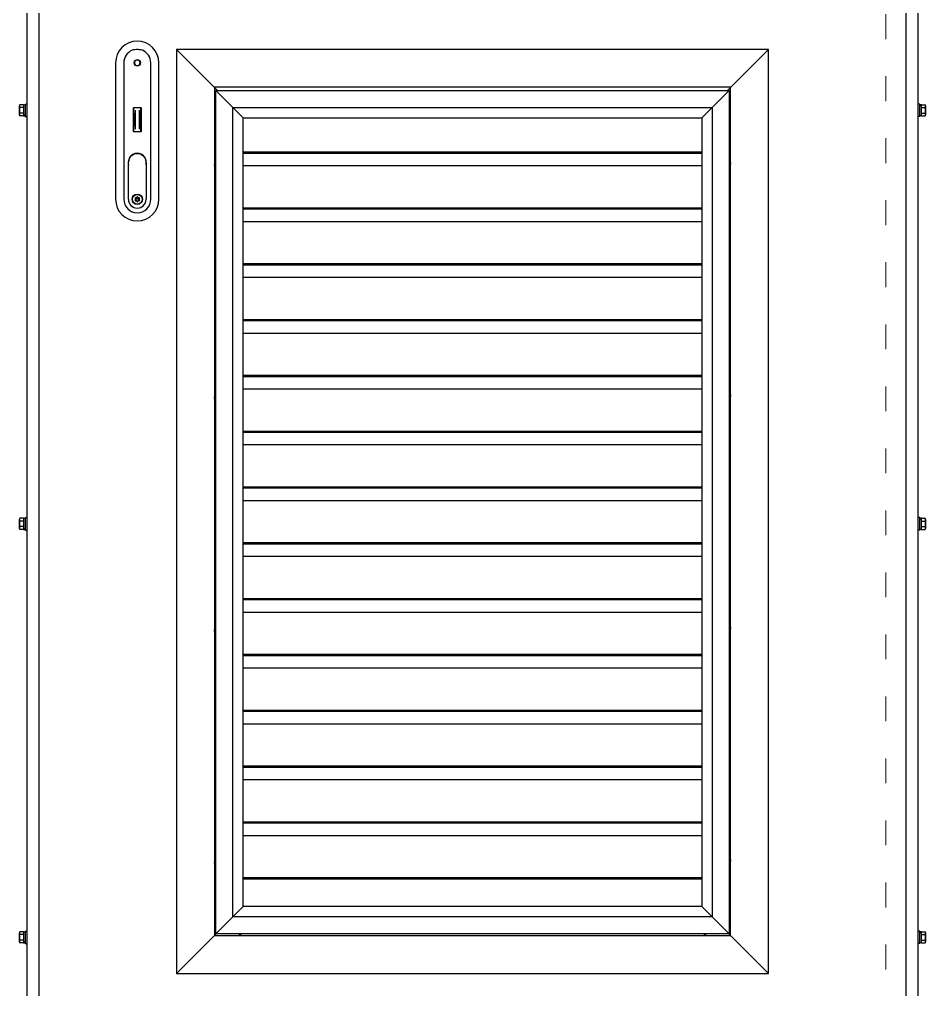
# Model space of a CAD drawing. Header units: millimetres. Extents: x 55614 to 110757, y -66981 to -47484.
# Drawn here: x 77604 to 78485, y -52125 to -51187 of the extents above; entities that cross this region are included whole.
import ezdxf

# ---------------------------------------------------------------- set-up
doc = ezdxf.new("R2010")
doc.units = ezdxf.units.MM
doc.linetypes.add('ACAD_ISO03W100', pattern=[30, 12, -18])
for name, color, linetype in [('2401-00300-M6-16HWMC_0', 7, 'Continuous'), ('2401-00695-M4-16ST_0', 7, 'Continuous'), ('4212-62832_1_0', 7, 'Continuous'), ('4212-73755_1_0', 7, 'Continuous'), ('WATER-PROOF-INNER-DOWN_0', 7, 'Continuous'), ('WATER-PROOF-INNER-SIDE_0', 7, 'Continuous'), ('WATER-PROOF-INNER_0', 7, 'Continuous'), ('WATER-PROOF-OUTER-DOWN_0', 7, 'Continuous'), ('WATER-PROOF-OUTER-SIDE_0', 7, 'Continuous'), ('WSP-0814_1_0', 7, 'Continuous'), ('WSP-0814_3_0', 7, 'Continuous')]:
    doc.layers.add(name, color=color, linetype=linetype)
doc.layers.add('THICK', color=7, linetype='Continuous', lineweight=0)

# ---------------------------------------------------------------- blocks, each defined once
blk = doc.blocks.new('RU67I6756')
at = {"layer": '2401-00300-M6-16HWMC_0', "color": 0, "linetype": 'Continuous'}
for p, q in [((24304.63, 15511.32), (24304.63, 15520.03)), ((24308.63, 15521.03), (24305.15, 15521.03)), ((24308.63, 15518.35), (24305.15, 15518.35)), ((24308.63, 15521.05), (24308.63, 15510.3)), ((24308.63, 15521.05), (24310.28, 15521.05)), ((24310.28, 15521.67), (24310.28, 15509.67)), ((24310.28, 15521.67), (24311.73, 15521.67)), ((25176.18, 15521.67), (25174.73, 15521.67)), ((25176.18, 15509.67), (25176.18, 15521.67)), ((25177.83, 15521.05), (25176.18, 15521.05)), ((25177.83, 15520.62), (25176.18, 15520.62)), ((25177.83, 15520.12), (25176.18, 15520.12)), ((25177.83, 15510.3), (25177.83, 15521.05)), ((25177.83, 15521.03), (25181.31, 15521.03)), ((25177.83, 15518.35), (25181.31, 15518.35)), ((25181.83, 15520.03), (25181.83, 15511.32)), ((24308.63, 15513), (24305.15, 15513)), ((24308.63, 15510.32), (24305.15, 15510.32)), ((24308.63, 15511.22), (24310.28, 15511.22)), ((24308.63, 15510.73), (24310.28, 15510.73)), ((24308.63, 15510.3), (24310.28, 15510.3)), ((24310.28, 15509.67), (24311.73, 15509.67)), ((25176.18, 15509.67), (25174.73, 15509.67)), ((25177.83, 15510.3), (25176.18, 15510.3)), ((25177.83, 15513), (25181.31, 15513)), ((25177.83, 15510.32), (25181.31, 15510.32)), ((24308.63, 15121.03), (24305.15, 15121.03)), ((24308.63, 15121.05), (24308.63, 15110.3)), ((24308.63, 15121.05), (24310.28, 15121.05)), ((24310.28, 15121.67), (24310.28, 15109.67)), ((24310.28, 15121.67), (24311.73, 15121.67)), ((25176.18, 15121.67), (25174.73, 15121.67)), ((25176.18, 15109.67), (25176.18, 15121.67)), ((25177.83, 15121.05), (25176.18, 15121.05)), ((25177.83, 15120.62), (25176.18, 15120.62)), ((25177.83, 15110.3), (25177.83, 15121.05)), ((25177.83, 15121.03), (25181.31, 15121.03)), ((24304.63, 15111.32), (24304.63, 15120.03)), ((24308.63, 15118.35), (24305.15, 15118.35)), ((24308.63, 15113), (24305.15, 15113)), ((24308.63, 15111.22), (24310.28, 15111.22)), ((25177.83, 15120.12), (25176.18, 15120.12)), ((25177.83, 15118.35), (25181.31, 15118.35)), ((25177.83, 15113), (25181.31, 15113)), ((25181.83, 15120.03), (25181.83, 15111.32)), ((24308.63, 15110.32), (24305.15, 15110.32)), ((24308.63, 15110.73), (24310.28, 15110.73)), ((24308.63, 15110.3), (24310.28, 15110.3)), ((24310.28, 15109.67), (24311.73, 15109.67)), ((25176.18, 15109.67), (25174.73, 15109.67)), ((25177.83, 15110.3), (25176.18, 15110.3)), ((25177.83, 15110.32), (25181.31, 15110.32)), ((24304.63, 14711.32), (24304.63, 14720.03)), ((24308.63, 14721.03), (24305.15, 14721.03)), ((24308.63, 14718.35), (24305.15, 14718.35)), ((24308.63, 14721.05), (24310.28, 14721.05)), ((24308.63, 14721.05), (24308.63, 14710.3)), ((24310.28, 14721.67), (24311.73, 14721.67)), ((24310.28, 14721.67), (24310.28, 14709.67)), ((25176.18, 14721.67), (25174.73, 14721.67)), ((25176.18, 14709.67), (25176.18, 14721.67)), ((25177.83, 14721.05), (25176.18, 14721.05)), ((25177.83, 14720.62), (25176.18, 14720.62)), ((25177.83, 14720.12), (25176.18, 14720.12)), ((25177.83, 14710.3), (25177.83, 14721.05)), ((25177.83, 14721.03), (25181.31, 14721.03)), ((25177.83, 14718.35), (25181.31, 14718.35)), ((25181.83, 14720.03), (25181.83, 14711.32)), ((24308.63, 14713), (24305.15, 14713)), ((24308.63, 14710.32), (24305.15, 14710.32)), ((24308.63, 14711.22), (24310.28, 14711.22)), ((24308.63, 14710.73), (24310.28, 14710.73)), ((24308.63, 14710.3), (24310.28, 14710.3)), ((24310.28, 14709.67), (24311.73, 14709.67)), ((25176.18, 14709.67), (25174.73, 14709.67)), ((25177.83, 14710.3), (25176.18, 14710.3)), ((25177.83, 14713), (25181.31, 14713)), ((25177.83, 14710.32), (25181.31, 14710.32))]:
    blk.add_line(p, q, dxfattribs=at)
for centre, start, end in [((24305.85, 15520.03), 124.94801, 180), ((25180.61, 15520.03), 0, 55.05199), ((24305.85, 15511.32), 180, 235.05199), ((25180.61, 15511.32), 304.94801, 0), ((24305.85, 15120.03), 124.94801, 180), ((25180.61, 15120.03), 0, 55.05199), ((24305.85, 15111.32), 180, 235.05199), ((25180.61, 15111.32), 304.94801, 0), ((24305.85, 14720.03), 124.94801, 180), ((25180.61, 14720.03), 0, 55.05199), ((24305.85, 14711.32), 180, 235.05199), ((25180.61, 14711.32), 304.94801, 0)]:
    blk.add_arc(centre, 1.22, start, end, dxfattribs=at)
for points, knots in [([(24305.15, 15521.03), (24305.04, 15520.95), (24304.85, 15520.75), (24304.68, 15520.28), (24304.65, 15519.69), (24304.68, 15519.1), (24304.85, 15518.63), (24305.04, 15518.43), (24305.15, 15518.35)], [0, 0, 0, 0, 0.14349, 0.266269, 0.5, 0.733731, 0.856508, 1, 1, 1, 1]), ([(24305.15, 15518.35), (24304.89, 15517.98), (24304.68, 15517.04), (24304.65, 15515.67), (24304.68, 15514.31), (24304.89, 15513.37), (24305.15, 15513)], [0, 0, 0, 0, 0.248888, 0.499999, 0.75111, 1, 1, 1, 1]), ([(25181.31, 15518.35), (25181.43, 15518.43), (25181.61, 15518.63), (25181.78, 15519.1), (25181.81, 15519.69), (25181.78, 15520.28), (25181.61, 15520.75), (25181.43, 15520.95), (25181.31, 15521.03)], [0, 0, 0, 0, 0.143491, 0.266268, 0.499999, 0.733731, 0.856509, 1, 1, 1, 1]), ([(25181.31, 15513), (25181.58, 15513.37), (25181.78, 15514.31), (25181.81, 15515.67), (25181.78, 15517.04), (25181.58, 15517.98), (25181.31, 15518.35)], [0, 0, 0, 0, 0.248888, 0.499999, 0.75111, 1, 1, 1, 1]), ([(24305.15, 15513), (24305.04, 15512.92), (24304.85, 15512.71), (24304.68, 15512.24), (24304.65, 15511.66), (24304.68, 15511.07), (24304.85, 15510.6), (24305.04, 15510.4), (24305.15, 15510.32)], [0, 0, 0, 0, 0.143491, 0.266268, 0.499999, 0.733731, 0.856509, 1, 1, 1, 1]), ([(25181.31, 15510.32), (25181.43, 15510.4), (25181.61, 15510.6), (25181.78, 15511.07), (25181.81, 15511.66), (25181.78, 15512.24), (25181.61, 15512.71), (25181.43, 15512.92), (25181.31, 15513)], [0, 0, 0, 0, 0.14349, 0.266269, 0.5, 0.733731, 0.856508, 1, 1, 1, 1]), ([(24305.15, 15121.03), (24305.04, 15120.95), (24304.85, 15120.75), (24304.68, 15120.28), (24304.65, 15119.69), (24304.68, 15119.1), (24304.85, 15118.63), (24305.04, 15118.43), (24305.15, 15118.35)], [0, 0, 0, 0, 0.14349, 0.266269, 0.5, 0.733731, 0.856508, 1, 1, 1, 1]), ([(25181.31, 15118.35), (25181.43, 15118.43), (25181.61, 15118.63), (25181.78, 15119.1), (25181.81, 15119.69), (25181.78, 15120.28), (25181.61, 15120.75), (25181.43, 15120.95), (25181.31, 15121.03)], [0, 0, 0, 0, 0.143491, 0.266268, 0.499999, 0.733731, 0.856509, 1, 1, 1, 1]), ([(24305.15, 15118.35), (24304.89, 15117.98), (24304.68, 15117.04), (24304.65, 15115.67), (24304.68, 15114.31), (24304.89, 15113.37), (24305.15, 15113)], [0, 0, 0, 0, 0.248888, 0.499999, 0.75111, 1, 1, 1, 1]), ([(24305.15, 15113), (24305.04, 15112.92), (24304.85, 15112.71), (24304.68, 15112.24), (24304.65, 15111.66), (24304.68, 15111.07), (24304.85, 15110.6), (24305.04, 15110.4), (24305.15, 15110.32)], [0, 0, 0, 0, 0.143491, 0.266268, 0.499999, 0.733731, 0.856509, 1, 1, 1, 1]), ([(25181.31, 15113), (25181.58, 15113.37), (25181.78, 15114.31), (25181.81, 15115.67), (25181.78, 15117.04), (25181.58, 15117.98), (25181.31, 15118.35)], [0, 0, 0, 0, 0.248888, 0.499999, 0.75111, 1, 1, 1, 1]), ([(25181.31, 15110.32), (25181.43, 15110.4), (25181.61, 15110.6), (25181.78, 15111.07), (25181.81, 15111.66), (25181.78, 15112.24), (25181.61, 15112.71), (25181.43, 15112.92), (25181.31, 15113)], [0, 0, 0, 0, 0.14349, 0.266269, 0.5, 0.733731, 0.856508, 1, 1, 1, 1]), ([(24305.15, 14721.03), (24305.04, 14720.95), (24304.85, 14720.75), (24304.68, 14720.28), (24304.65, 14719.69), (24304.68, 14719.1), (24304.85, 14718.63), (24305.04, 14718.43), (24305.15, 14718.35)], [0, 0, 0, 0, 0.14349, 0.266269, 0.5, 0.733731, 0.856508, 1, 1, 1, 1]), ([(24305.15, 14718.35), (24304.89, 14717.98), (24304.68, 14717.04), (24304.65, 14715.67), (24304.68, 14714.31), (24304.89, 14713.37), (24305.15, 14713)], [0, 0, 0, 0, 0.248888, 0.499999, 0.75111, 1, 1, 1, 1]), ([(25181.31, 14718.35), (25181.43, 14718.43), (25181.61, 14718.63), (25181.78, 14719.1), (25181.81, 14719.69), (25181.78, 14720.28), (25181.61, 14720.75), (25181.43, 14720.95), (25181.31, 14721.03)], [0, 0, 0, 0, 0.143491, 0.266268, 0.499999, 0.733731, 0.856509, 1, 1, 1, 1]), ([(25181.31, 14713), (25181.58, 14713.37), (25181.78, 14714.31), (25181.81, 14715.67), (25181.78, 14717.04), (25181.58, 14717.98), (25181.31, 14718.35)], [0, 0, 0, 0, 0.248888, 0.499999, 0.75111, 1, 1, 1, 1]), ([(24305.15, 14713), (24305.04, 14712.92), (24304.85, 14712.71), (24304.68, 14712.24), (24304.65, 14711.66), (24304.68, 14711.07), (24304.85, 14710.6), (24305.04, 14710.4), (24305.15, 14710.32)], [0, 0, 0, 0, 0.143491, 0.266268, 0.499999, 0.733731, 0.856509, 1, 1, 1, 1]), ([(25181.31, 14710.32), (25181.43, 14710.4), (25181.61, 14710.6), (25181.78, 14711.07), (25181.81, 14711.66), (25181.78, 14712.24), (25181.61, 14712.71), (25181.43, 14712.92), (25181.31, 14713)], [0, 0, 0, 0, 0.14349, 0.266269, 0.5, 0.733731, 0.856508, 1, 1, 1, 1])]:
    blk.add_open_spline(points, degree=3, knots=knots, dxfattribs=at)
at = {"layer": '2401-00695-M4-16ST_0', "color": 0, "linetype": 'Continuous'}
for p, q in [((24494.03, 15465.44), (24494.03, 15465.32)), ((24494.1, 15463.38), (24494.1, 15461.71)), ((24992.37, 15463.97), (24992.37, 15465.64)), ((24992.43, 15462.09), (24992.43, 15461.85)), ((24494.03, 15240.44), (24494.03, 15240.32)), ((24494.1, 15238.38), (24494.1, 15236.71)), ((24992.37, 15238.97), (24992.37, 15240.64)), ((24992.43, 15237.09), (24992.43, 15236.85)), ((24494.03, 15015.44), (24494.03, 15015.32)), ((24494.1, 15013.38), (24494.1, 15011.71)), ((24992.37, 15013.97), (24992.37, 15015.64)), ((24992.43, 15012.09), (24992.43, 15011.85)), ((24494.03, 14790.44), (24494.03, 14790.32)), ((24494.1, 14788.38), (24494.1, 14786.71)), ((24992.37, 14788.97), (24992.37, 14790.64)), ((24992.43, 14787.09), (24992.43, 14786.85)), ((24517.93, 14718.88), (24517.93, 14718.63)), ((24518.6, 14718.97), (24518.6, 14718.49)), ((24967.93, 14718.88), (24967.93, 14718.63)), ((24968.6, 14718.97), (24968.6, 14718.49))]:
    blk.add_line(p, q, dxfattribs=at)
for centre in [(24493.73, 15463.67), (24992.73, 15463.67), (24493.73, 15238.67), (24992.73, 15238.67), (24493.73, 15013.67), (24992.73, 15013.67), (24493.73, 14788.67), (24992.73, 14788.67)]:
    blk.add_circle(centre, 0.2, dxfattribs=at)
for centre, start, end in [((24493.73, 15463.67), 59.87498, 98.63478), ((24493.73, 15463.67), 261.34018, 300.004), ((24992.73, 15463.67), 81.34334, 120.00776), ((24992.73, 15463.67), 239.86526, 278.63487), ((24493.73, 15238.67), 59.87498, 98.63478), ((24493.73, 15238.67), 261.34018, 300.004), ((24992.73, 15238.67), 81.34334, 120.00776), ((24992.73, 15238.67), 239.86526, 278.63487), ((24493.73, 15013.67), 59.87498, 98.63478), ((24493.73, 15013.67), 261.34018, 300.004), ((24992.73, 15013.67), 81.34334, 120.00776), ((24992.73, 15013.67), 239.86526, 278.63487), ((24493.73, 14788.67), 59.87498, 98.63478), ((24493.73, 14788.67), 261.34018, 300.004), ((24992.73, 14788.67), 81.34334, 120.00776), ((24992.73, 14788.67), 239.86526, 278.63487), ((24518.23, 14720.46), 228.10109, 309.19497), ((24968.23, 14720.46), 228.10109, 309.19497)]:
    blk.add_arc(centre, 2, start, end, dxfattribs=at)
for points, knots in [([(24493.73, 15464.49), (24493.71, 15464.46), (24493.63, 15464.3), (24493.53, 15464.15), (24493.43, 15464.04)], [0, 0, 0, 0, 0.201768, 1, 1, 1, 1]), ([(24493.43, 15462.09), (24493.44, 15462.15), (24493.51, 15462.42), (24493.62, 15462.67), (24493.73, 15462.86)], [0, 0, 0, 0, 0.194813, 1, 1, 1, 1]), ([(24493.66, 15461.68), (24493.61, 15461.68), (24493.5, 15461.7), (24493.44, 15461.8), (24493.43, 15461.85)], [0, 0, 0, 0, 0.518556, 1, 1, 1, 1]), ([(24494.03, 15465.32), (24494.02, 15465.19), (24493.94, 15464.91), (24493.81, 15464.64), (24493.73, 15464.49)], [0, 0, 0, 0, 0.414722, 1, 1, 1, 1]), ([(24493.73, 15462.86), (24493.75, 15462.9), (24493.85, 15463.08), (24493.97, 15463.26), (24494.1, 15463.38)], [0, 0, 0, 0, 0.192336, 1, 1, 1, 1]), ([(24493.79, 15465.67), (24493.85, 15465.67), (24493.98, 15465.63), (24494.02, 15465.5), (24494.03, 15465.44)], [0, 0, 0, 0, 0.502949, 1, 1, 1, 1]), ([(24494.1, 15463.38), (24494.16, 15463.35), (24494.38, 15463.26), (24494.59, 15463.15), (24494.73, 15463.06)], [0, 0, 0, 0, 0.280836, 1, 1, 1, 1]), ([(24991.73, 15464.29), (24991.77, 15464.27), (24991.98, 15464.14), (24992.19, 15464.04), (24992.37, 15463.97)], [0, 0, 0, 0, 0.220892, 1, 1, 1, 1]), ([(24992.73, 15464.49), (24992.71, 15464.45), (24992.61, 15464.27), (24992.49, 15464.09), (24992.37, 15463.97)], [0, 0, 0, 0, 0.192322, 1, 1, 1, 1]), ([(24992.43, 15462.09), (24992.44, 15462.15), (24992.51, 15462.42), (24992.62, 15462.67), (24992.73, 15462.86)], [0, 0, 0, 0, 0.194813, 1, 1, 1, 1]), ([(24992.66, 15461.68), (24992.61, 15461.68), (24992.5, 15461.7), (24992.44, 15461.8), (24992.43, 15461.85)], [0, 0, 0, 0, 0.518556, 1, 1, 1, 1]), ([(24993.03, 15465.32), (24993.02, 15465.19), (24992.94, 15464.91), (24992.81, 15464.64), (24992.73, 15464.49)], [0, 0, 0, 0, 0.414722, 1, 1, 1, 1]), ([(24992.73, 15462.86), (24992.75, 15462.9), (24992.84, 15463.05), (24992.93, 15463.2), (24993.03, 15463.31)], [0, 0, 0, 0, 0.201734, 1, 1, 1, 1]), ([(24992.79, 15465.67), (24992.85, 15465.67), (24992.98, 15465.63), (24993.02, 15465.5), (24993.03, 15465.44)], [0, 0, 0, 0, 0.502949, 1, 1, 1, 1]), ([(24493.73, 15239.49), (24493.71, 15239.46), (24493.63, 15239.3), (24493.53, 15239.15), (24493.43, 15239.04)], [0, 0, 0, 0, 0.201768, 1, 1, 1, 1]), ([(24493.43, 15237.09), (24493.44, 15237.15), (24493.51, 15237.42), (24493.62, 15237.67), (24493.73, 15237.86)], [0, 0, 0, 0, 0.194813, 1, 1, 1, 1]), ([(24493.66, 15236.68), (24493.61, 15236.68), (24493.5, 15236.7), (24493.44, 15236.8), (24493.43, 15236.85)], [0, 0, 0, 0, 0.518556, 1, 1, 1, 1]), ([(24494.03, 15240.32), (24494.02, 15240.19), (24493.94, 15239.91), (24493.81, 15239.64), (24493.73, 15239.49)], [0, 0, 0, 0, 0.414722, 1, 1, 1, 1]), ([(24493.73, 15237.86), (24493.75, 15237.9), (24493.85, 15238.08), (24493.97, 15238.26), (24494.1, 15238.38)], [0, 0, 0, 0, 0.192336, 1, 1, 1, 1]), ([(24493.79, 15240.67), (24493.85, 15240.67), (24493.98, 15240.63), (24494.02, 15240.5), (24494.03, 15240.44)], [0, 0, 0, 0, 0.502949, 1, 1, 1, 1]), ([(24494.1, 15238.38), (24494.16, 15238.35), (24494.38, 15238.26), (24494.59, 15238.15), (24494.73, 15238.06)], [0, 0, 0, 0, 0.280836, 1, 1, 1, 1]), ([(24991.73, 15239.29), (24991.77, 15239.27), (24991.98, 15239.14), (24992.19, 15239.04), (24992.37, 15238.97)], [0, 0, 0, 0, 0.220892, 1, 1, 1, 1]), ([(24992.73, 15239.49), (24992.71, 15239.45), (24992.61, 15239.27), (24992.49, 15239.09), (24992.37, 15238.97)], [0, 0, 0, 0, 0.192322, 1, 1, 1, 1]), ([(24992.43, 15237.09), (24992.44, 15237.15), (24992.51, 15237.42), (24992.62, 15237.67), (24992.73, 15237.86)], [0, 0, 0, 0, 0.194813, 1, 1, 1, 1]), ([(24992.66, 15236.68), (24992.61, 15236.68), (24992.5, 15236.7), (24992.44, 15236.8), (24992.43, 15236.85)], [0, 0, 0, 0, 0.518556, 1, 1, 1, 1]), ([(24993.03, 15240.32), (24993.02, 15240.19), (24992.94, 15239.91), (24992.81, 15239.64), (24992.73, 15239.49)], [0, 0, 0, 0, 0.414722, 1, 1, 1, 1]), ([(24992.73, 15237.86), (24992.75, 15237.9), (24992.84, 15238.05), (24992.93, 15238.2), (24993.03, 15238.31)], [0, 0, 0, 0, 0.201734, 1, 1, 1, 1]), ([(24992.79, 15240.67), (24992.85, 15240.67), (24992.98, 15240.63), (24993.02, 15240.5), (24993.03, 15240.44)], [0, 0, 0, 0, 0.502949, 1, 1, 1, 1]), ([(24493.73, 15014.49), (24493.71, 15014.46), (24493.63, 15014.3), (24493.53, 15014.15), (24493.43, 15014.04)], [0, 0, 0, 0, 0.201768, 1, 1, 1, 1]), ([(24493.43, 15012.09), (24493.44, 15012.15), (24493.51, 15012.42), (24493.62, 15012.67), (24493.73, 15012.86)], [0, 0, 0, 0, 0.194813, 1, 1, 1, 1]), ([(24493.66, 15011.68), (24493.61, 15011.68), (24493.5, 15011.7), (24493.44, 15011.8), (24493.43, 15011.85)], [0, 0, 0, 0, 0.518556, 1, 1, 1, 1]), ([(24494.03, 15015.32), (24494.02, 15015.19), (24493.94, 15014.91), (24493.81, 15014.64), (24493.73, 15014.49)], [0, 0, 0, 0, 0.414722, 1, 1, 1, 1]), ([(24493.73, 15012.86), (24493.75, 15012.9), (24493.85, 15013.08), (24493.97, 15013.26), (24494.1, 15013.38)], [0, 0, 0, 0, 0.192336, 1, 1, 1, 1]), ([(24493.79, 15015.67), (24493.85, 15015.67), (24493.98, 15015.63), (24494.02, 15015.5), (24494.03, 15015.44)], [0, 0, 0, 0, 0.502949, 1, 1, 1, 1]), ([(24494.1, 15013.38), (24494.16, 15013.35), (24494.38, 15013.26), (24494.59, 15013.15), (24494.73, 15013.06)], [0, 0, 0, 0, 0.280836, 1, 1, 1, 1]), ([(24991.73, 15014.29), (24991.77, 15014.27), (24991.98, 15014.14), (24992.19, 15014.04), (24992.37, 15013.97)], [0, 0, 0, 0, 0.220892, 1, 1, 1, 1]), ([(24992.73, 15014.49), (24992.71, 15014.45), (24992.61, 15014.27), (24992.49, 15014.09), (24992.37, 15013.97)], [0, 0, 0, 0, 0.192322, 1, 1, 1, 1]), ([(24992.43, 15012.09), (24992.44, 15012.15), (24992.51, 15012.42), (24992.62, 15012.67), (24992.73, 15012.86)], [0, 0, 0, 0, 0.194813, 1, 1, 1, 1]), ([(24992.66, 15011.68), (24992.61, 15011.68), (24992.5, 15011.7), (24992.44, 15011.8), (24992.43, 15011.85)], [0, 0, 0, 0, 0.518556, 1, 1, 1, 1]), ([(24993.03, 15015.32), (24993.02, 15015.19), (24992.94, 15014.91), (24992.81, 15014.64), (24992.73, 15014.49)], [0, 0, 0, 0, 0.414722, 1, 1, 1, 1]), ([(24992.73, 15012.86), (24992.75, 15012.9), (24992.84, 15013.05), (24992.93, 15013.2), (24993.03, 15013.31)], [0, 0, 0, 0, 0.201734, 1, 1, 1, 1]), ([(24992.79, 15015.67), (24992.85, 15015.67), (24992.98, 15015.63), (24993.02, 15015.5), (24993.03, 15015.44)], [0, 0, 0, 0, 0.502949, 1, 1, 1, 1]), ([(24493.73, 14789.49), (24493.71, 14789.46), (24493.63, 14789.3), (24493.53, 14789.15), (24493.43, 14789.04)], [0, 0, 0, 0, 0.201768, 1, 1, 1, 1]), ([(24493.43, 14787.09), (24493.44, 14787.15), (24493.51, 14787.42), (24493.62, 14787.67), (24493.73, 14787.86)], [0, 0, 0, 0, 0.194813, 1, 1, 1, 1]), ([(24493.66, 14786.68), (24493.61, 14786.68), (24493.5, 14786.7), (24493.44, 14786.8), (24493.43, 14786.85)], [0, 0, 0, 0, 0.518556, 1, 1, 1, 1]), ([(24494.03, 14790.32), (24494.02, 14790.19), (24493.94, 14789.91), (24493.81, 14789.64), (24493.73, 14789.49)], [0, 0, 0, 0, 0.414722, 1, 1, 1, 1]), ([(24493.73, 14787.86), (24493.75, 14787.9), (24493.85, 14788.08), (24493.97, 14788.26), (24494.1, 14788.38)], [0, 0, 0, 0, 0.192336, 1, 1, 1, 1]), ([(24493.79, 14790.67), (24493.85, 14790.67), (24493.98, 14790.63), (24494.02, 14790.5), (24494.03, 14790.44)], [0, 0, 0, 0, 0.502949, 1, 1, 1, 1]), ([(24494.1, 14788.38), (24494.16, 14788.35), (24494.38, 14788.26), (24494.59, 14788.15), (24494.73, 14788.06)], [0, 0, 0, 0, 0.280836, 1, 1, 1, 1]), ([(24991.73, 14789.29), (24991.77, 14789.27), (24991.98, 14789.14), (24992.19, 14789.04), (24992.37, 14788.97)], [0, 0, 0, 0, 0.220892, 1, 1, 1, 1]), ([(24992.73, 14789.49), (24992.71, 14789.45), (24992.61, 14789.27), (24992.49, 14789.09), (24992.37, 14788.97)], [0, 0, 0, 0, 0.192322, 1, 1, 1, 1]), ([(24992.43, 14787.09), (24992.44, 14787.15), (24992.51, 14787.42), (24992.62, 14787.67), (24992.73, 14787.86)], [0, 0, 0, 0, 0.194813, 1, 1, 1, 1]), ([(24992.66, 14786.68), (24992.61, 14786.68), (24992.5, 14786.7), (24992.44, 14786.8), (24992.43, 14786.85)], [0, 0, 0, 0, 0.518556, 1, 1, 1, 1]), ([(24993.03, 14790.32), (24993.02, 14790.19), (24992.94, 14789.91), (24992.81, 14789.64), (24992.73, 14789.49)], [0, 0, 0, 0, 0.414722, 1, 1, 1, 1]), ([(24992.73, 14787.86), (24992.75, 14787.9), (24992.84, 14788.05), (24992.93, 14788.2), (24993.03, 14788.31)], [0, 0, 0, 0, 0.201734, 1, 1, 1, 1]), ([(24992.79, 14790.67), (24992.85, 14790.67), (24992.98, 14790.63), (24993.02, 14790.5), (24993.03, 14790.44)], [0, 0, 0, 0, 0.502949, 1, 1, 1, 1]), ([(24518.16, 14718.46), (24518.11, 14718.46), (24518, 14718.49), (24517.94, 14718.59), (24517.93, 14718.63)], [0, 0, 0, 0, 0.518556, 1, 1, 1, 1]), ([(24968.16, 14718.46), (24968.11, 14718.46), (24968, 14718.49), (24967.94, 14718.59), (24967.93, 14718.63)], [0, 0, 0, 0, 0.518556, 1, 1, 1, 1])]:
    blk.add_open_spline(points, degree=3, knots=knots, dxfattribs=at)
for points in [[(24517.93, 14718.88), (24517.94, 14718.91), (24517.94, 14718.94), (24517.95, 14718.97)], [(24967.93, 14718.88), (24967.94, 14718.91), (24967.94, 14718.94), (24967.95, 14718.97)]]:
    blk.add_open_spline(points, degree=3, dxfattribs=at)
at = {"layer": '4212-62832_1_0', "color": 0, "linetype": 'Continuous'}
for p, q in [((24323.73, 14590.67), (24323.73, 16665.67)), ((25162.73, 16665.67), (25162.73, 14590.67))]:
    blk.add_line(p, q, dxfattribs=at)
at = {"layer": '4212-73755_1_0', "color": 0, "linetype": 'Continuous'}
for p, q in [((24311.73, 15641.67), (24311.73, 14590.17)), ((25174.73, 14590.17), (25174.73, 15641.67))]:
    blk.add_line(p, q, dxfattribs=at)
at = {"layer": 'WATER-PROOF-INNER-DOWN_0', "color": 0, "linetype": 'Continuous'}
for p, q in [((24494.73, 15534.97), (24511.33, 15518.37)), ((24494.73, 15534.97), (24991.73, 15534.97)), ((24975.13, 15518.37), (24991.73, 15534.97)), ((24511.33, 15518.37), (24975.13, 15518.37)), ((24511.43, 15518.27), (24521.33, 15508.37)), ((24965.13, 15508.37), (24975.03, 15518.27)), ((24521.33, 15508.37), (24965.13, 15508.37)), ((24511.43, 14735.68), (24521.33, 14745.57)), ((24965.13, 14745.57), (24521.33, 14745.57)), ((24965.13, 14745.57), (24975.03, 14735.68)), ((24494.73, 14718.97), (24511.33, 14735.57)), ((24975.13, 14735.57), (24511.33, 14735.57)), ((24975.13, 14735.57), (24991.73, 14718.97)), ((24991.73, 14718.97), (24494.73, 14718.97))]:
    blk.add_line(p, q, dxfattribs=at)
at = {"layer": 'WATER-PROOF-INNER-SIDE_0', "color": 0, "linetype": 'Continuous'}
for p, q in [((24494.73, 14718.97), (24494.73, 15534.97)), ((24494.73, 15534.97), (24511.33, 15518.37)), ((24975.13, 15518.37), (24991.73, 15534.97)), ((24991.73, 15534.97), (24991.73, 14718.97)), ((24511.33, 14735.57), (24511.33, 15518.37)), ((24511.37, 15518.33), (24521.33, 15508.37)), ((24965.13, 15508.37), (24975.09, 15518.33)), ((24975.13, 15518.37), (24975.13, 14735.57)), ((24521.33, 14745.57), (24521.33, 15508.37)), ((24965.13, 15508.37), (24965.13, 14745.57)), ((24511.37, 14735.62), (24521.33, 14745.57)), ((24965.13, 14745.57), (24975.09, 14735.62)), ((24494.73, 14718.97), (24511.33, 14735.57)), ((24975.13, 14735.57), (24991.73, 14718.97))]:
    blk.add_line(p, q, dxfattribs=at)
at = {"layer": 'WATER-PROOF-INNER_0', "color": 0, "linetype": 'Continuous'}
for p, q in [((24521.33, 15475.48), (24965.13, 15475.48)), ((24521.33, 15474.37), (24965.13, 15474.37)), ((24521.33, 15462.29), (24965.13, 15462.29)), ((24521.33, 15421.48), (24965.13, 15421.48)), ((24521.33, 15420.37), (24965.13, 15420.37)), ((24521.33, 15408.29), (24965.13, 15408.29)), ((24521.33, 15367.48), (24965.13, 15367.48)), ((24521.33, 15366.37), (24965.13, 15366.37)), ((24521.33, 15354.29), (24965.13, 15354.29)), ((24521.33, 15313.48), (24965.13, 15313.48)), ((24521.33, 15312.37), (24965.13, 15312.37)), ((24521.33, 15300.29), (24965.13, 15300.29)), ((24521.33, 15259.48), (24965.13, 15259.48)), ((24521.33, 15258.37), (24965.13, 15258.37)), ((24521.33, 15246.29), (24965.13, 15246.29)), ((24521.33, 15205.48), (24965.13, 15205.48)), ((24521.33, 15204.37), (24965.13, 15204.37)), ((24521.33, 15192.29), (24965.13, 15192.29)), ((24521.33, 15151.48), (24965.13, 15151.48)), ((24521.33, 15150.37), (24965.13, 15150.37)), ((24521.33, 15138.29), (24965.13, 15138.29)), ((24521.33, 15097.48), (24965.13, 15097.48)), ((24521.33, 15096.37), (24965.13, 15096.37)), ((24521.33, 15084.29), (24965.13, 15084.29)), ((24521.33, 15043.48), (24965.13, 15043.48)), ((24521.33, 15042.37), (24965.13, 15042.37)), ((24521.33, 15030.29), (24965.13, 15030.29)), ((24521.33, 14989.48), (24965.13, 14989.48)), ((24521.33, 14988.37), (24965.13, 14988.37)), ((24521.33, 14976.29), (24965.13, 14976.29)), ((24521.33, 14935.48), (24965.13, 14935.48)), ((24521.33, 14934.37), (24965.13, 14934.37)), ((24521.33, 14922.29), (24965.13, 14922.29)), ((24521.33, 14881.48), (24965.13, 14881.48)), ((24521.33, 14880.37), (24965.13, 14880.37)), ((24521.33, 14868.29), (24965.13, 14868.29)), ((24521.33, 14827.48), (24965.13, 14827.48)), ((24521.33, 14826.37), (24965.13, 14826.37)), ((24521.33, 14814.29), (24965.13, 14814.29)), ((24521.33, 14773.48), (24965.13, 14773.48)), ((24521.33, 14772.37), (24965.13, 14772.37))]:
    blk.add_line(p, q, dxfattribs=at)
at = {"layer": 'WATER-PROOF-OUTER-DOWN_0', "color": 0, "linetype": 'Continuous'}
for p, q in [((24496.38, 15535.02), (24456.73, 15574.67)), ((25029.73, 15574.67), (24456.73, 15574.67)), ((24990.08, 15535.02), (25029.73, 15574.67)), ((24993.03, 15537.97), (24493.43, 15537.97)), ((24495.03, 14718.97), (24456.73, 14680.67)), ((24493.43, 14717.37), (24993.03, 14717.37)), ((24991.43, 14718.97), (25029.73, 14680.67)), ((24456.73, 14680.67), (25029.73, 14680.67))]:
    blk.add_line(p, q, dxfattribs=at)
at = {"layer": 'WATER-PROOF-OUTER-SIDE_0', "color": 0, "linetype": 'Continuous'}
for p, q in [((24456.73, 15574.67), (24456.73, 14680.67)), ((24496.38, 15535.02), (24456.73, 15574.67)), ((24990.08, 15535.02), (25029.73, 15574.67)), ((25029.73, 14680.67), (25029.73, 15574.67)), ((24493.43, 15537.97), (24493.43, 14717.37)), ((24993.03, 14717.37), (24993.03, 15537.97)), ((24495.03, 14718.97), (24456.73, 14680.67)), ((24991.43, 14718.97), (25029.73, 14680.67))]:
    blk.add_line(p, q, dxfattribs=at)
at = {"layer": 'WSP-0814_1_0', "color": 0, "linetype": 'Continuous'}
for p, q in [((24423.68, 15573.79), (24423.69, 15573.78)), ((24397.73, 15561.67), (24397.73, 15429.67)), ((24405.65, 15561.67), (24405.65, 15559.8)), ((24431.81, 15559.8), (24431.81, 15561.67)), ((24439.73, 15429.67), (24439.73, 15561.67)), ((24405.66, 15557.35), (24405.65, 15556.89)), ((24405.65, 15556.89), (24405.65, 15429.67)), ((24431.81, 15429.67), (24431.81, 15556.89)), ((24415.02, 15495.46), (24415.02, 15517.89)), ((24415.43, 15511.59), (24415.43, 15518.38)), ((24415.48, 15511.36), (24415.48, 15518.38)), ((24418.7, 15518.54), (24418.72, 15518.54)), ((24421.98, 15518.38), (24421.98, 15511.36)), ((24422.03, 15518.38), (24422.03, 15511.59)), ((24422.5, 15517.89), (24422.5, 15495.46)), ((24415.48, 15511.36), (24415.51, 15511.38)), ((24415.86, 15512.92), (24415.86, 15512.92)), ((24421.52, 15512.92), (24421.53, 15512.92)), ((24421.95, 15511.38), (24421.98, 15511.36)), ((24415.43, 15494.97), (24415.43, 15501.76)), ((24415.48, 15494.97), (24415.48, 15501.99)), ((24415.51, 15501.97), (24415.48, 15501.99)), ((24415.86, 15500.42), (24415.86, 15500.42)), ((24421.53, 15500.42), (24421.52, 15500.43)), ((24421.98, 15501.99), (24421.95, 15501.97)), ((24421.98, 15501.99), (24421.98, 15494.96)), ((24422.03, 15501.76), (24422.03, 15494.96)), ((24418.79, 15494.81), (24418.72, 15494.81)), ((24410.13, 15465.4), (24410.13, 15465.67)), ((24410.13, 15429.67), (24410.13, 15463.55)), ((24410.23, 15429.67), (24410.23, 15465.67)), ((24427.23, 15465.67), (24427.23, 15429.67)), ((24427.33, 15465.67), (24427.33, 15465.4)), ((24427.33, 15463.55), (24427.33, 15429.67)), ((24416.92, 15429.8), (24416.64, 15430.41)), ((24417.05, 15431.11), (24417.72, 15431.18)), ((24417.94, 15431.3), (24418.32, 15431.85)), ((24419.14, 15431.85), (24419.53, 15431.3)), ((24419.74, 15431.18), (24420.41, 15431.11)), ((24420.82, 15430.41), (24420.54, 15429.8)), ((24416.64, 15428.94), (24416.92, 15429.55)), ((24417.72, 15428.17), (24417.05, 15428.23)), ((24418.32, 15427.5), (24417.94, 15428.05)), ((24419.53, 15428.05), (24419.14, 15427.5)), ((24420.41, 15428.23), (24419.74, 15428.17)), ((24420.54, 15429.55), (24420.82, 15428.94))]:
    blk.add_line(p, q, dxfattribs=at)
for points in [[(24417.86, 15574.43), (24416.38, 15574.35), (24414.75, 15574.09), (24413.79, 15573.79)], [(24423.68, 15573.79), (24423.12, 15573.98), (24421.95, 15574.24), (24420.68, 15574.38), (24419.61, 15574.43)], [(24405.69, 15558.4), (24405.69, 15558.37), (24405.69, 15558.3), (24405.69, 15558.22), (24405.69, 15558.14), (24405.69, 15558.05), (24405.69, 15558.01)], [(24431.77, 15558.01), (24431.77, 15558.07), (24431.77, 15558.16), (24431.77, 15558.24), (24431.77, 15558.31), (24431.77, 15558.37), (24431.77, 15558.4)], [(24431.81, 15556.89), (24431.81, 15556.94), (24431.81, 15557.16), (24431.8, 15557.35)], [(24415.03, 15517.89), (24415.05, 15518.05), (24415.17, 15518.24), (24415.35, 15518.36), (24415.52, 15518.38)], [(24422.01, 15518.38), (24422.16, 15518.37), (24422.35, 15518.25), (24422.47, 15518.07), (24422.5, 15517.89)], [(24415.52, 15494.97), (24415.37, 15494.98), (24415.18, 15495.1), (24415.05, 15495.28), (24415.03, 15495.46)], [(24422.5, 15495.46), (24422.48, 15495.29), (24422.36, 15495.1), (24422.18, 15494.99), (24422.01, 15494.96)]]:
    blk.add_lwpolyline(points, dxfattribs=at)
for centre, radius in [((24418.73, 15561.67), 3), ((24418.73, 15429.67), 5), ((24418.73, 15429.67), 4.75), ((24418.73, 15429.67), 1.25)]:
    blk.add_circle(centre, radius, dxfattribs=at)
for centre, radius, start, end in [((24418.73, 15561.67), 21, 0, 180), ((24418.73, 15561.67), 13.08, 112.25225, 180), ((24418.73, 15538.34), 36.1, 88.61298, 91.38703), ((24418.73, 15561.67), 13.08, 0, 67.75103), ((24432, 15558.51), 26.32, 178.29341, 179.49358), ((24410.56, 15558.69), 4.88, 179.44448, 183.49024), ((24405.46, 15558.51), 26.32, 0.50617, 1.7061), ((24426.91, 15558.69), 4.88, 356.50646, 0.55956), ((24418.73, 15630.91), 112.37, 268.35452, 269.98508), ((24418.73, 15629.31), 110.97, 268.33985, 271.69414), ((24418.74, 15630.86), 112.32, 269.99233, 271.67961), ((24418.73, 15506.67), 5.5, 128.36354, 132.67049), ((24418.73, 15506.67), 5.6, 129.83844, 131.6605), ((24414.63, 15511.59), 0.8, 309.83844, 0), ((24418.73, 15506.67), 5.6, 125.69895, 128.36919), ((24414.94, 15511.38), 0.548, 326.52677, 342.10295), ((24418.73, 15506.67), 5.6, 52.45816, 54.30991), ((24422.52, 15511.38), 0.548, 197.1104, 213.48094), ((24422.83, 15511.59), 0.8, 180, 230.16156), ((24418.73, 15506.67), 5.5, 46.27989, 51.69982), ((24422.44, 15511.31), 0.433, 227.18126, 231.33909), ((24418.73, 15506.67), 5.6, 47.33136, 50.16156), ((24418.73, 15506.67), 5.5, 227.32952, 231.63646), ((24418.73, 15506.67), 5.6, 228.3395, 230.16156), ((24414.63, 15501.76), 0.8, 0, 50.16156), ((24415.03, 15502.04), 0.43, 47.85577, 51.33777), ((24418.73, 15506.67), 5.6, 232.45527, 234.29943), ((24414.94, 15501.97), 0.548, 17.09797, 33.47372), ((24418.73, 15506.67), 5.6, 305.69013, 308.30694), ((24422.52, 15501.96), 0.548, 146.51953, 162.09702), ((24422.83, 15501.76), 0.8, 129.83844, 180), ((24418.73, 15506.67), 5.5, 308.30018, 313.64442), ((24418.73, 15506.67), 5.6, 309.83844, 312.66864), ((24418.73, 15382.46), 112.35, 90.00182, 91.64559), ((24418.73, 15384.04), 110.97, 88.30587, 91.66014), ((24418.74, 15382.43), 112.38, 88.32066, 89.97149), ((24418.73, 15465.67), 8.6, 359.99816, 180), ((24418.73, 15465.67), 8.5, 359.99994, 180), ((24418.59, 15465.77), 8.16, 130.56593, 131.06624), ((24418.58, 15465.78), 8.14, 128.7223, 130.56641), ((24418.73, 15464.47), 8.65, 169.20718, 189.49586), ((24418.73, 15464.47), 8.65, 350.50418, 10.79589), ((24417.1, 15430.62), 0.5, 95.32849, 204.67043), ((24417.69, 15431.48), 0.3, 275.32984, 324.67044), ((24418.73, 15431.56), 0.5, 35.32883, 144.67043), ((24419.77, 15431.48), 0.3, 215.32984, 264.67044), ((24420.36, 15430.62), 0.5, 335.32962, 84.67043), ((24418.73, 15429.67), 21, 180, 0), ((24418.73, 15429.67), 13.08, 180, 0), ((24418.73, 15429.67), 8.6, 180, 0), ((24418.73, 15429.67), 8.5, 180, 0), ((24417.1, 15428.73), 0.5, 155.32962, 264.67043), ((24416.65, 15429.67), 0.3, 335.32984, 24.67044), ((24417.69, 15427.87), 0.3, 35.32984, 84.67044), ((24418.73, 15427.79), 0.5, 215.32883, 324.67043), ((24419.77, 15427.87), 0.3, 95.32984, 144.67044), ((24420.36, 15428.73), 0.5, 275.32849, 24.67043), ((24420.81, 15429.67), 0.3, 155.32984, 204.67044), ((24411.04, 15422.38), 2.5, 223.49035, 228.31165), ((24418.73, 15429.67), 13.1, 223.49035, 316.50965), ((24426.42, 15422.38), 2.5, 311.68835, 316.50965)]:
    blk.add_arc(centre, radius, start, end, dxfattribs=at)
blk.add_ellipse((24428.81, 15559.8), major_axis=(2.12, 2.12), ratio=1, start_param=5.328195, end_param=5.497787, dxfattribs=at)
for points, knots in [([(24421.48, 15561.67), (24421.48, 15561.94), (24421.41, 15562.46), (24421.08, 15563.18), (24420.56, 15563.78), (24419.9, 15564.21), (24419.14, 15564.43), (24418.35, 15564.43), (24417.59, 15564.22), (24416.92, 15563.79), (24416.39, 15563.19), (24416.06, 15562.47), (24415.98, 15561.94), (24415.98, 15561.67)], [0, 0, 0, 0, 0.091229, 0.182072, 0.272285, 0.362558, 0.453404, 0.544048, 0.634824, 0.725532, 0.816633, 0.908383, 1, 1, 1, 1]), ([(24415.98, 15561.67), (24415.98, 15561.41), (24416.06, 15560.89), (24416.39, 15560.17), (24416.9, 15559.57), (24417.57, 15559.14), (24418.32, 15558.92), (24419.12, 15558.91), (24419.88, 15559.13), (24420.55, 15559.56), (24421.07, 15560.16), (24421.41, 15560.88), (24421.48, 15561.41), (24421.48, 15561.67)], [0, 0, 0, 0, 0.091229, 0.182072, 0.272285, 0.362558, 0.453404, 0.544048, 0.634824, 0.725532, 0.816633, 0.908383, 1, 1, 1, 1]), ([(24405.69, 15557.64), (24405.68, 15557.59), (24405.67, 15557.49), (24405.66, 15557.39), (24405.65, 15557.35)], [0, 0, 0, 0, 0.500479, 1, 1, 1, 1]), ([(24405.69, 15558.01), (24405.69, 15557.95), (24405.69, 15557.82), (24405.69, 15557.7), (24405.69, 15557.64)], [0, 0, 0, 0, 0.491152, 1, 1, 1, 1]), ([(24431.81, 15557.35), (24431.8, 15557.4), (24431.79, 15557.49), (24431.76, 15557.59), (24431.74, 15557.64)], [0, 0, 0, 0, 0.494081, 1, 1, 1, 1]), ([(24431.78, 15557.65), (24431.78, 15557.71), (24431.78, 15557.83), (24431.77, 15557.95), (24431.77, 15558.01)], [0, 0, 0, 0, 0.517638, 1, 1, 1, 1]), ([(24416.7, 15515.89), (24416.72, 15515.48), (24416.8, 15512.4), (24416.81, 15509.33), (24416.81, 15506.67)], [0, 0, 0, 0, 0.135729, 1, 1, 1, 1]), ([(24420.68, 15515.89), (24420.59, 15514.77), (24420.58, 15511.7), (24420.54, 15508.62), (24420.54, 15506.67)], [0, 0, 0, 0, 0.365558, 1, 1, 1, 1]), ([(24415.3, 15510.97), (24415.32, 15510.99), (24415.35, 15511.02), (24415.38, 15511.06), (24415.4, 15511.08)], [0, 0, 0, 0, 0.494555, 1, 1, 1, 1]), ([(24415.46, 15511.21), (24415.47, 15511.24), (24415.48, 15511.29), (24415.48, 15511.34), (24415.48, 15511.36)], [0, 0, 0, 0, 0.505439, 1, 1, 1, 1]), ([(24415.86, 15500.42), (24415.82, 15500.42), (24415.87, 15500.68), (24415.79, 15500.94), (24415.81, 15501.56), (24415.77, 15502.66), (24415.76, 15504.41), (24415.75, 15506.67), (24415.76, 15508.94), (24415.77, 15510.69), (24415.81, 15511.79), (24415.79, 15512.41), (24415.87, 15512.67), (24415.82, 15512.92), (24415.86, 15512.92)], [0, 0, 0, 0, 0.009899, 0.038474, 0.084534, 0.146578, 0.308829, 0.499994, 0.691159, 0.853416, 0.915462, 0.961525, 0.990102, 1, 1, 1, 1]), ([(24415.86, 15512.92), (24415.9, 15512.89), (24415.87, 15512.69), (24415.92, 15512.35), (24415.92, 15511.76), (24415.95, 15510.64), (24415.96, 15508.92), (24415.97, 15506.67), (24415.96, 15504.43), (24415.95, 15502.7), (24415.92, 15501.59), (24415.92, 15501), (24415.87, 15500.66), (24415.9, 15500.46), (24415.86, 15500.42)], [0, 0, 0, 0, 0.011378, 0.040949, 0.087523, 0.149634, 0.310829, 0.499994, 0.689159, 0.85036, 0.912473, 0.95905, 0.988622, 1, 1, 1, 1]), ([(24416.81, 15506.67), (24416.81, 15505.64), (24416.79, 15502.57), (24416.83, 15499.49), (24416.7, 15497.46)], [0, 0, 0, 0, 0.335532, 1, 1, 1, 1]), ([(24420.54, 15506.67), (24420.54, 15504.72), (24420.58, 15501.65), (24420.59, 15498.58), (24420.68, 15497.46)], [0, 0, 0, 0, 0.634441, 1, 1, 1, 1]), ([(24421.52, 15500.43), (24421.49, 15500.46), (24421.51, 15500.66), (24421.46, 15501), (24421.45, 15501.59), (24421.42, 15502.71), (24421.4, 15504.43), (24421.39, 15506.67), (24421.4, 15508.92), (24421.42, 15510.64), (24421.45, 15511.76), (24421.46, 15512.34), (24421.51, 15512.69), (24421.49, 15512.89), (24421.52, 15512.92)], [0, 0, 0, 0, 0.011717, 0.041493, 0.08817, 0.150289, 0.311252, 0.499993, 0.688734, 0.849704, 0.911825, 0.958504, 0.988283, 1, 1, 1, 1]), ([(24421.53, 15512.92), (24421.57, 15512.92), (24421.53, 15512.67), (24421.6, 15512.41), (24421.59, 15511.79), (24421.64, 15510.69), (24421.65, 15508.94), (24421.66, 15506.67), (24421.65, 15504.41), (24421.64, 15502.66), (24421.59, 15501.56), (24421.6, 15500.94), (24421.53, 15500.68), (24421.57, 15500.42), (24421.53, 15500.42)], [0, 0, 0, 0, 0.009953, 0.038539, 0.084597, 0.146634, 0.308859, 0.499993, 0.691127, 0.853359, 0.915397, 0.961459, 0.990046, 1, 1, 1, 1]), ([(24421.98, 15511.36), (24421.98, 15511.34), (24421.98, 15511.29), (24421.99, 15511.24), (24422, 15511.22)], [0, 0, 0, 0, 0.494734, 1, 1, 1, 1]), ([(24422.07, 15511.08), (24422.08, 15511.06), (24422.1, 15511.03), (24422.13, 15511), (24422.14, 15510.99)], [0, 0, 0, 0, 0.503945, 1, 1, 1, 1]), ([(24415.4, 15502.27), (24415.39, 15502.28), (24415.36, 15502.32), (24415.33, 15502.35), (24415.32, 15502.36)], [0, 0, 0, 0, 0.504185, 1, 1, 1, 1]), ([(24415.48, 15501.99), (24415.48, 15502.01), (24415.48, 15502.06), (24415.47, 15502.1), (24415.46, 15502.13)], [0, 0, 0, 0, 0.494736, 1, 1, 1, 1]), ([(24422, 15502.13), (24421.99, 15502.11), (24421.98, 15502.06), (24421.98, 15502.01), (24421.98, 15501.99)], [0, 0, 0, 0, 0.505439, 1, 1, 1, 1]), ([(24422.16, 15502.38), (24422.15, 15502.36), (24422.11, 15502.33), (24422.08, 15502.29), (24422.07, 15502.27)], [0, 0, 0, 0, 0.494552, 1, 1, 1, 1]), ([(24413.49, 15472.14), (24414.97, 15473.33), (24418.91, 15474.69), (24422.79, 15473.18), (24424.23, 15471.93)], [0, 0, 0, 0, 0.500169, 1, 1, 1, 1])]:
    blk.add_open_spline(points, degree=3, knots=knots, dxfattribs=at)
for points in [[(24405.65, 15559.8), (24405.64, 15559.63), (24405.65, 15559.45), (24405.72, 15559.3)], [(24410.37, 15465.67), (24410.37, 15467.97), (24411.5, 15470.42), (24413.23, 15471.92)], [(24424.23, 15471.93), (24425.96, 15470.42), (24427.09, 15467.97), (24427.09, 15465.67)]]:
    blk.add_open_spline(points, degree=3, dxfattribs=at)
at = {"layer": 'WSP-0814_3_0', "color": 0, "linetype": 'Continuous'}
blk.add_circle((24418.73, 15561.67), 3, dxfattribs=at)
for points in [[(24421.48, 15561.67), (24421.48, 15561.94), (24421.41, 15562.46), (24421.08, 15563.18), (24420.56, 15563.78), (24419.9, 15564.21), (24419.14, 15564.43), (24418.35, 15564.43), (24417.59, 15564.22), (24416.92, 15563.79), (24416.39, 15563.19), (24416.06, 15562.47), (24415.98, 15561.94), (24415.98, 15561.67)], [(24415.98, 15561.67), (24415.98, 15561.41), (24416.06, 15560.89), (24416.39, 15560.17), (24416.9, 15559.57), (24417.57, 15559.14), (24418.32, 15558.92), (24419.12, 15558.91), (24419.88, 15559.13), (24420.55, 15559.56), (24421.07, 15560.16), (24421.41, 15560.88), (24421.48, 15561.41), (24421.48, 15561.67)]]:
    blk.add_open_spline(points, degree=3, knots=[0, 0, 0, 0, 0.091229, 0.182072, 0.272285, 0.362558, 0.453404, 0.544048, 0.634824, 0.725532, 0.816633, 0.908383, 1, 1, 1, 1], dxfattribs=at)
blk = doc.blocks.new('DFHYTYHTRER')
at = {"layer": 'THICK', "linetype": 'ACAD_ISO03W100', "ltscale": 2}
blk.add_lwpolyline([(1864.75, -31367.77), (1964.75, -31367.77), (1964.75, -33889.77), (1864.75, -33889.77)], close=True, dxfattribs=at)

msp = doc.modelspace()

# ---------------------------------------------------------------- block references
at = {"layer": 'THICK', "lineweight": -3, "xscale": -1}
msp.add_blockref('DFHYTYHTRER', (80407.123, -18674.088), dxfattribs=at)
at = {"layer": 'THICK', "lineweight": -3}
msp.add_blockref('RU67I6756', (53299.141, -66790.529), dxfattribs=at)

doc.saveas('drawing.dxf')
